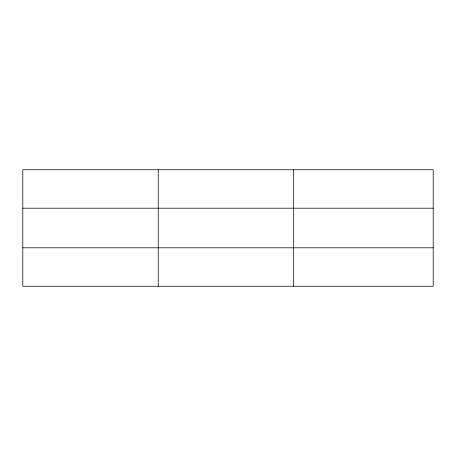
<?xml version="1.0" encoding="UTF-8"?>
<svg xmlns="http://www.w3.org/2000/svg" width="456" height="456" viewBox="0 0 456 456"><rect width="100%" height="100%" fill="white"/><g stroke="black" fill="none" stroke-linecap="round" stroke-linejoin="round"><path stroke-width="0.68" d="M158.232 286.243L158.232 169.757M293.664 286.243L293.664 169.757M433.2 247.802L433.2 286.243L22.8 286.243L22.8 169.757L433.2 169.757L433.2 247.802L22.8 247.802M22.8 208.198L433.2 208.198"/></g></svg>
